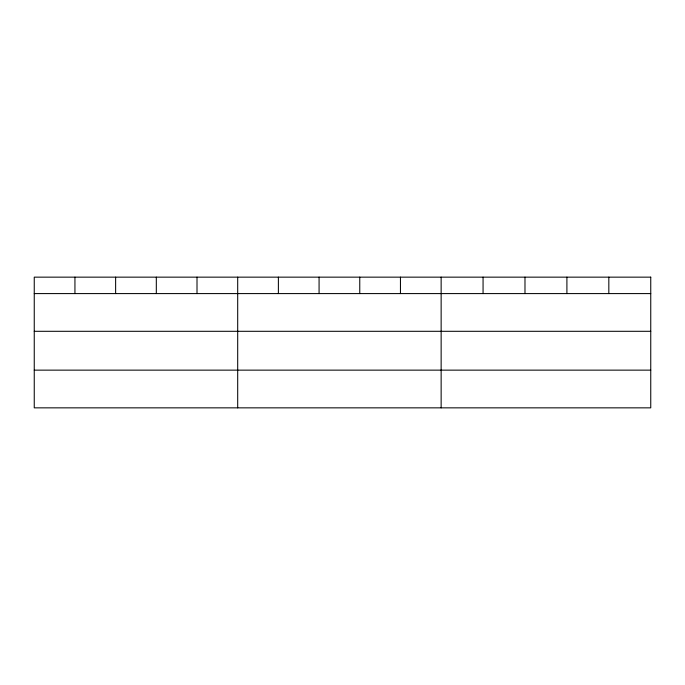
<?xml version="1.0" encoding="UTF-8"?>
<svg xmlns="http://www.w3.org/2000/svg" width="685" height="685" viewBox="0 0 685 685"><rect width="100%" height="100%" fill="white"/><g stroke="black" fill="none" stroke-linecap="round" stroke-linejoin="round"><path stroke-width="1.03" d="M34.25 293.591L650.75 293.591M34.25 331.3L650.75 331.3M34.25 370.14L650.75 370.14M608.828 277.151L608.828 293.591M566.906 277.151L566.906 293.591M524.984 277.151L524.984 293.591M483.062 277.151L483.062 293.591M441.14 277.151L441.14 407.849M400.451 277.151L400.451 293.591M359.762 277.151L359.762 293.591M319.073 277.151L319.073 293.591M278.384 277.151L278.384 293.591M237.695 277.151L237.695 407.849M197.006 277.151L197.006 293.591M156.317 277.151L156.317 293.591M115.628 277.151L115.628 293.591M74.939 277.151L74.939 293.591M650.75 277.151L34.25 277.151L34.25 407.849L650.75 407.849L650.75 277.151"/></g></svg>
